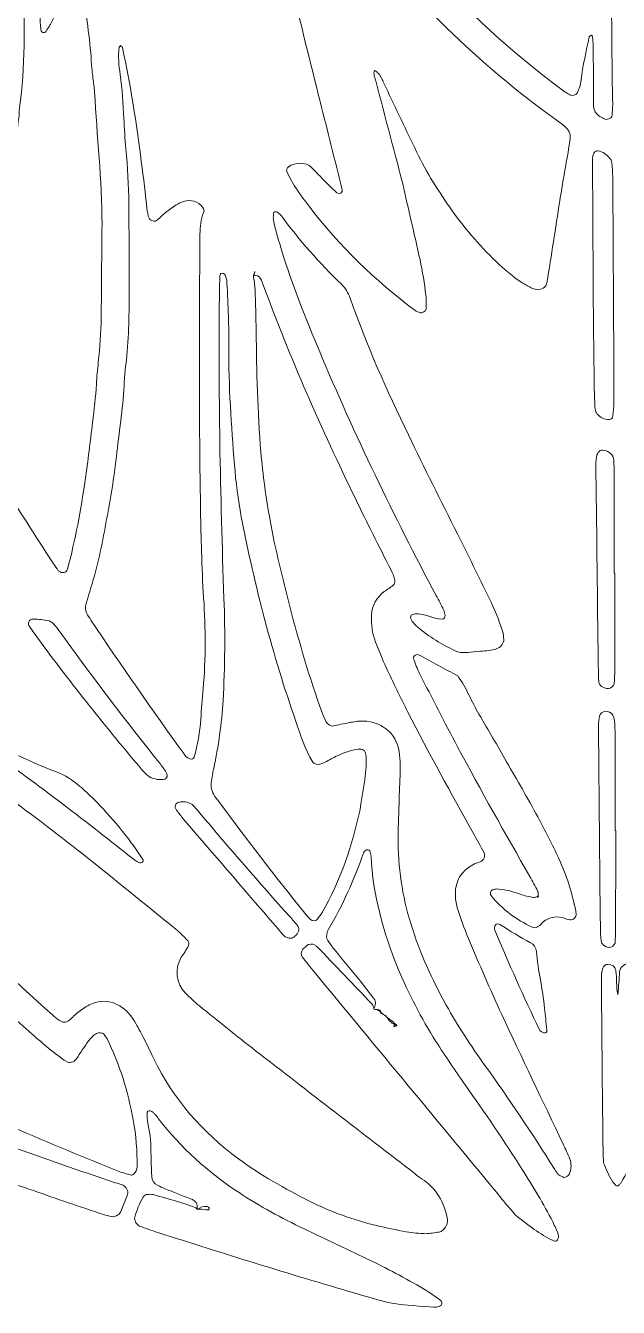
# Model space of a CAD drawing. Extents: x 499 to 1487, y -1402 to -487.
# Drawn here: x 897.8 to 994.4, y -1011 to -802.2 of the extents above; entities that cross this region are included whole.
import ezdxf

# ---------------------------------------------------------------- set-up
doc = ezdxf.new("R2010")
doc.units = 0
doc.header["$MEASUREMENT"] = 0
doc.layers.add('katman 1', color=7, linetype='Continuous')

msp = doc.modelspace()

# ---------------------------------------------------------------- linework, layer by layer
at = {"layer": 'katman 1', "lineweight": 0}
msp.add_lwpolyline([(981.29, -944.04), (981.24, -944.23), (981.4, -944), (981.29, -944.04)], dxfattribs=at)
for points, knots in [([(993.26, -795.27), (993.24, -790.98), (993.21, -785), (993.17, -779), (993.14, -775.84), (993.26, -776.12), (990.78, -774.11), (982.74, -767.57), (975.45, -760.26), (968.73, -752.36), (963.88, -746.67), (959.35, -740.69), (955.14, -734.5), (950.07, -727.08), (945.46, -719.37), (941.29, -711.4), (940.79, -710.49), (940.44, -709.48), (939.69, -708.73), (939.6, -708.63), (939.29, -708.63), (939.27, -708.68), (939.13, -708.92), (938.97, -709.2), (938.99, -709.43), (939.13, -712.43), (939.76, -715.36), (940.18, -718.34), (940.84, -723.07), (941.68, -727.8), (942.46, -732.51), (943, -735.77), (943.54, -739), (944.05, -742.26), (944.33, -744.02), (944.71, -745.78), (944.68, -747.58), (944.68, -747.7), (944.54, -747.81), (944.43, -747.88), (944.31, -747.96), (944.1, -748.03), (944, -747.98), (943.04, -747.51), (942.34, -746.74), (941.54, -746.06), (940.63, -745.28), (939.62, -744.65), (938.47, -744.25), (937.77, -744.02), (937.07, -743.71), (936.37, -743.5), (936.08, -743.41), (935.76, -743.39), (935.5, -743.48), (935.26, -743.55), (935.08, -743.83), (934.89, -744.02), (935.22, -745.17), (935.5, -746.34), (935.9, -747.46), (938.17, -753.98), (941.05, -760.23), (944.4, -766.26), (954.76, -784.86), (968.63, -800.35), (985.74, -813.01), (985.97, -813.19), (986.25, -813.31), (986.51, -813.47), (986.84, -813.69), (987.52, -813.47), (987.68, -813.17), (988.04, -812.49), (988.25, -811.79), (988.32, -811.04), (988.57, -808.65), (989.21, -806.33), (989.63, -803.98), (989.96, -803.61), (990.12, -803.66), (990.19, -804.12), (990.21, -804.27), (990.24, -804.43), (990.26, -804.57), (990.29, -806.07), (990.31, -807.57), (990.33, -809.07), (990.36, -811.15), (990.36, -813.26), (990.36, -815.35), (990.36, -816.01), (990.78, -816.45), (991.22, -816.85), (991.43, -817.04), (991.74, -817.15), (991.97, -817.32), (992.46, -817.65), (993.35, -817.29), (993.38, -816.78), (993.4, -816.19), (993.47, -815.58), (993.47, -815), (993.35, -808.98), (993.31, -802.98), (993.26, -795.27)], [0, 0, 0, 0, 1, 1, 1, 2, 2, 2, 3, 3, 3, 4, 4, 4, 5, 5, 5, 6, 6, 6, 7, 7, 7, 8, 8, 8, 9, 9, 9, 10, 10, 10, 11, 11, 11, 12, 12, 12, 13, 13, 13, 14, 14, 14, 15, 15, 15, 16, 16, 16, 17, 17, 17, 18, 18, 18, 19, 19, 19, 20, 20, 20, 21, 21, 21, 22, 22, 22, 23, 23, 23, 24, 24, 24, 25, 25, 25, 26, 26, 26, 27, 27, 27, 28, 28, 28, 29, 29, 29, 30, 30, 30, 31, 31, 31, 32, 32, 32, 33, 33, 33, 34, 34, 34, 35, 35, 35, 35]), ([(959.26, -827.96), (957.67, -821.89), (956.14, -816.1), (954.62, -810.31), (954.53, -809.98), (954.53, -809.73), (954.71, -809.47), (954.9, -809.63), (955.11, -809.8), (955.3, -809.98), (955.7, -810.43), (955.91, -810.99), (956.17, -811.55), (957.83, -815.07), (959.52, -818.58), (961.2, -822.1), (962.82, -825.5), (964.74, -828.71), (966.9, -831.75), (969.15, -834.94), (971.63, -837.94), (974.47, -840.61), (975.78, -841.85), (977.14, -843.02), (978.64, -844.01), (979.13, -844.34), (979.67, -844.62), (980.21, -844.9), (980.47, -845.04), (980.77, -845.09), (981.08, -845.16), (981.76, -845.34), (982.65, -844.76), (982.76, -844.06), (983.47, -839.63), (984.15, -835.17), (984.85, -830.74), (985.29, -827.93), (985.79, -825.14), (986.28, -822.33), (986.84, -819.26), (986.7, -819.31), (984.24, -817.53), (977.91, -812.96), (971.94, -807.97), (966.38, -802.51), (952.89, -789.24), (942.2, -773.99), (934.56, -756.65), (934.26, -755.97), (934, -755.27), (933.53, -754.66), (933.46, -754.56), (933.3, -754.49), (933.18, -754.45), (932.9, -754.38), (932.69, -754.56), (932.71, -754.94), (932.73, -755.69), (932.73, -756.44), (932.85, -757.19), (933.15, -759.11), (933.44, -761.03), (933.83, -762.95), (934.68, -767.22), (935.52, -771.46), (936.48, -775.7), (939.41, -788.68), (942.53, -801.64), (945.79, -814.55), (947, -819.33), (948.2, -824.14), (949.37, -828.92), (949.44, -829.25), (949.23, -829.48), (948.93, -829.5), (948.78, -829.5), (948.6, -829.48), (948.5, -829.39), (948.06, -828.99), (947.61, -828.59), (947.19, -828.17), (946.23, -827.21), (945.32, -826.22), (944.36, -825.28), (943.42, -824.37), (941.75, -824.35), (940.63, -825.19), (940.37, -825.4), (940.26, -825.71), (940.37, -825.96), (941.29, -828.05), (942.65, -829.83), (944, -831.61), (948.9, -838.13), (954.76, -843.66), (961.25, -848.58), (961.49, -848.74), (961.79, -848.84), (962.07, -848.95), (962.4, -849.09), (963.06, -848.69), (963.06, -848.32), (963.06, -847.57), (963.15, -846.82), (963.03, -846.09), (962.77, -844.17), (962.49, -842.23), (962.07, -840.33), (961.13, -836.13), (960.15, -831.92), (959.26, -827.96)], [0, 0, 0, 0, 1, 1, 1, 2, 2, 2, 3, 3, 3, 4, 4, 4, 5, 5, 5, 6, 6, 6, 7, 7, 7, 8, 8, 8, 9, 9, 9, 10, 10, 10, 11, 11, 11, 12, 12, 12, 13, 13, 13, 14, 14, 14, 15, 15, 15, 16, 16, 16, 17, 17, 17, 18, 18, 18, 19, 19, 19, 20, 20, 20, 21, 21, 21, 22, 22, 22, 23, 23, 23, 24, 24, 24, 25, 25, 25, 26, 26, 26, 27, 27, 27, 28, 28, 28, 29, 29, 29, 30, 30, 30, 31, 31, 31, 32, 32, 32, 33, 33, 33, 34, 34, 34, 35, 35, 35, 36, 36, 36, 37, 37, 37, 37]), ([(910.24, -834.52), (910.21, -827.32), (909.39, -820.15), (909.02, -812.96), (908.97, -812.21), (908.83, -811.48), (908.76, -810.73), (908.67, -809.84), (908.53, -808.95), (908.48, -808.04), (908.29, -804.15), (907.54, -800.31), (907.21, -796.42), (907.17, -795.83), (906.93, -795.27), (906.75, -794.7), (906.63, -794.35), (906.37, -794.24), (906.07, -794.35), (905.93, -794.4), (905.76, -794.45), (905.67, -794.54), (905.39, -794.89), (905.11, -795.24), (904.89, -795.64), (903.89, -797.66), (902.95, -799.7), (901.94, -801.71), (901.68, -802.25), (901.33, -802.74), (901, -803.23), (900.96, -803.3), (900.72, -803.3), (900.61, -803.28), (900.49, -803.26), (900.32, -803.14), (900.32, -803.05), (900, -800.96), (900.25, -798.85), (900.37, -796.77), (900.72, -789.67), (899.93, -782.71), (898.29, -775.82), (897.58, -772.91), (896.72, -770.03), (895.64, -767.24), (895.43, -766.7), (895.05, -766.21), (894.72, -765.72), (894.65, -765.62), (894.51, -765.55), (894.4, -765.48), (894.35, -765.62), (894.23, -765.76), (894.26, -765.91), (894.4, -766.94), (894.63, -767.97), (894.75, -769), (895.1, -772.28), (895.73, -775.51), (896.08, -778.79), (896.32, -781.02), (896.62, -783.25), (896.76, -785.5), (896.83, -786.69), (896.97, -787.89), (897.07, -789.08), (897.21, -791.17), (897.42, -793.28), (897.47, -795.36), (897.63, -802.11), (897.72, -808.86), (896.79, -815.56), (896.62, -818.56), (896.01, -821.51), (895.4, -824.44), (894.44, -829.13), (893.34, -833.81), (892.1, -838.43), (890.18, -845.53), (888, -852.51), (884.93, -859.22), (884.81, -859.5), (884.69, -859.78), (884.6, -860.06), (884.44, -860.48), (884.39, -860.93), (884.6, -861.35), (884.95, -862), (885.3, -862.68), (885.68, -863.32), (891, -872.17), (896.53, -880.92), (902.15, -889.59), (902.39, -889.96), (902.67, -890.31), (902.93, -890.69), (903.02, -890.8), (903.09, -890.94), (903.21, -891.04), (903.44, -891.27), (903.72, -891.32), (904.03, -891.27), (904.33, -891.23), (904.52, -891.06), (904.61, -890.71), (905.9, -885.93), (906.77, -881.06), (907.5, -876.18), (907.96, -873.07), (908.32, -869.95), (908.69, -866.83), (908.95, -864.75), (909.18, -862.66), (909.32, -860.58), (909.39, -859.38), (909.49, -858.19), (909.63, -856.99), (909.91, -854.6), (910.05, -852.21), (910.1, -849.82), (910.14, -844.71), (910.19, -839.63), (910.24, -834.52)], [0, 0, 0, 0, 1, 1, 1, 2, 2, 2, 3, 3, 3, 4, 4, 4, 5, 5, 5, 6, 6, 6, 7, 7, 7, 8, 8, 8, 9, 9, 9, 10, 10, 10, 11, 11, 11, 12, 12, 12, 13, 13, 13, 14, 14, 14, 15, 15, 15, 16, 16, 16, 17, 17, 17, 18, 18, 18, 19, 19, 19, 20, 20, 20, 21, 21, 21, 22, 22, 22, 23, 23, 23, 24, 24, 24, 25, 25, 25, 26, 26, 26, 27, 27, 27, 28, 28, 28, 29, 29, 29, 30, 30, 30, 31, 31, 31, 32, 32, 32, 33, 33, 33, 34, 34, 34, 35, 35, 35, 36, 36, 36, 37, 37, 37, 38, 38, 38, 39, 39, 39, 40, 40, 40, 41, 41, 41, 41]), ([(963.03, -999.04), (963.74, -998.95), (964.49, -998.88), (965.21, -998.74), (965.98, -998.6), (966.69, -997.43), (966.55, -996.68), (965.98, -993.93), (964.79, -991.59), (962.33, -990.07), (961.95, -989.83), (961.6, -989.53), (961.25, -989.25), (952.58, -982.57), (943.91, -975.89), (935.26, -969.19), (932.19, -966.8), (929.15, -964.34), (926.12, -961.9), (925.3, -961.24), (924.53, -960.52), (923.8, -959.79), (922.28, -958.27), (922.02, -955.83), (923.15, -953.98), (923.55, -953.35), (923.99, -952.74), (924.34, -952.08), (924.44, -951.87), (924.37, -951.45), (924.2, -951.26), (923.59, -950.61), (922.94, -949.97), (922.26, -949.41), (917.24, -945.33), (912.28, -941.26), (907.21, -937.25), (898.26, -930.2), (889.1, -923.42), (879.47, -917.31), (878.58, -916.74), (877.71, -916.16), (876.84, -915.55), (874.74, -914.12), (872.7, -912.57), (870.75, -910.93), (869.28, -909.67), (867.87, -908.31), (866.65, -906.79), (865.9, -905.85), (865.27, -904.84), (864.8, -903.72), (864.19, -902.26), (864.12, -900.81), (864.89, -899.38), (865.1, -898.98), (865.32, -898.58), (865.55, -898.21), (865.74, -897.86), (865.57, -897.34), (865.17, -897.06), (864.45, -896.55), (863.72, -896.01), (862.97, -895.51), (858.5, -892.51), (854.04, -889.42), (849.71, -886.21), (846.57, -883.89), (843.5, -881.5), (840.55, -878.92), (838.98, -877.54), (837.45, -876.09), (835.95, -874.64), (834.88, -873.6), (833.94, -872.43), (833.07, -871.19), (832.39, -870.21), (831.9, -869.13), (831.52, -867.96), (831.15, -866.74), (831.22, -865.57), (831.81, -864.47), (832.23, -863.69), (832.79, -862.99), (833.31, -862.24), (833.52, -861.93), (833.47, -861.7), (833.26, -861.42), (832.63, -860.55), (831.78, -859.92), (831.03, -859.22), (824.85, -853.52), (818.87, -847.64), (813.18, -841.45), (812.05, -840.24), (810.97, -839.02), (809.9, -837.75), (808.72, -836.37), (807.69, -834.92), (806.78, -833.35), (806.17, -832.29), (805.75, -831.19), (805.4, -830.04), (805, -828.68), (805.05, -827.39), (805.65, -826.11), (805.8, -825.85), (805.89, -825.54), (806.01, -825.28), (806.29, -824.65), (806.01, -824.11), (805.61, -823.67), (805.33, -823.34), (804.97, -823.04), (804.65, -822.73), (799.23, -817.69), (794.66, -811.95), (790.68, -805.74), (790.12, -804.85), (789.58, -803.96), (789.02, -803.07), (788.85, -802.84), (788.62, -802.62), (788.41, -802.44), (788.15, -802.2), (787.92, -802.27), (787.68, -802.6), (787.26, -803.23), (787.14, -803.98), (786.98, -804.71), (785.69, -810.57), (782.92, -815.63), (778.61, -819.82), (778.07, -820.34), (777.44, -820.79), (777.07, -821.44), (776.93, -821.7), (776.83, -822), (776.81, -822.29), (776.78, -822.57), (776.86, -822.89), (776.97, -823.15), (778.31, -826.53), (778.89, -830.07), (779.15, -833.67), (779.41, -837.31), (779.06, -840.87), (778.45, -844.43), (777.98, -847.08), (777.32, -849.7), (776.46, -852.26), (775.78, -854.25), (775.07, -856.22), (774.42, -858.21), (774.18, -858.91), (773.97, -859.64), (773.83, -860.36), (773.79, -860.6), (773.95, -860.95), (774.14, -861.16), (774.44, -861.49), (774.82, -861.75), (775.19, -861.98), (778.61, -864.16), (782.03, -866.32), (785.46, -868.47), (785.83, -868.71), (786.23, -868.92), (786.65, -869.08), (786.95, -869.2), (787.28, -869.1), (787.42, -868.87), (787.73, -868.36), (787.94, -867.79), (788.29, -867.3), (789.04, -866.25), (790.12, -865.78), (791.41, -865.89), (791.85, -865.94), (792.3, -866.01), (792.72, -866.13), (794.01, -866.53), (795.27, -867.04), (796.42, -867.72), (798.09, -868.73), (799.77, -869.71), (801.39, -870.82), (806.62, -874.4), (811.18, -878.71), (815.22, -883.61), (816.15, -884.76), (817.09, -885.95), (818.03, -887.13), (818.33, -887.5), (818.89, -887.64), (819.2, -887.41), (819.81, -886.96), (820.39, -886.49), (821, -886.07), (821.24, -885.91), (821.52, -885.77), (821.82, -885.7), (823.16, -885.37), (824.49, -885.41), (825.78, -886), (826.6, -886.38), (827.35, -886.84), (828.08, -887.41), (829.51, -888.53), (830.78, -889.77), (832.04, -891.09), (834.34, -893.48), (836.49, -895.94), (838.58, -898.51), (840.95, -901.42), (843.24, -904.37), (845.58, -907.3), (845.96, -907.77), (846.38, -908.19), (846.78, -908.64), (847.01, -908.92), (847.67, -908.99), (848.02, -908.8), (848.68, -908.45), (849.33, -908.07), (850.01, -907.77), (851.44, -907.11), (852.92, -907.09), (854.4, -907.56), (855.85, -908), (857.16, -908.71), (858.36, -909.62), (859.79, -910.72), (861.07, -911.99), (862.22, -913.37), (863.77, -915.22), (865.15, -917.17), (866.42, -919.23), (868.08, -921.9), (869.67, -924.62), (871.34, -927.29), (873.17, -930.22), (874.99, -933.15), (876.87, -936.03), (878.86, -939.03), (881.02, -941.91), (883.41, -944.61), (889.26, -951.26), (895.47, -957.54), (902.15, -963.35), (902.48, -963.66), (902.86, -963.92), (903.21, -964.2), (903.75, -964.64), (904.38, -964.67), (904.82, -964.27), (905.39, -963.78), (905.93, -963.24), (906.51, -962.79), (907.1, -962.35), (907.73, -961.92), (908.41, -961.62), (910, -960.92), (911.6, -960.96), (913.14, -961.9), (913.92, -962.37), (914.57, -963), (915.09, -963.75), (915.67, -964.62), (916.19, -965.53), (916.68, -966.47), (917.38, -967.81), (918.02, -969.14), (918.67, -970.5), (921.91, -977.11), (926.57, -982.48), (932.48, -986.81), (936.11, -989.48), (940.02, -991.66), (944.05, -993.7), (947.57, -995.46), (951.2, -996.79), (954.99, -997.68), (956.61, -998.06), (958.21, -998.41), (959.82, -998.71), (960.88, -998.9), (961.93, -998.95), (963.03, -999.04)], [0, 0, 0, 0, 1, 1, 1, 2, 2, 2, 3, 3, 3, 4, 4, 4, 5, 5, 5, 6, 6, 6, 7, 7, 7, 8, 8, 8, 9, 9, 9, 10, 10, 10, 11, 11, 11, 12, 12, 12, 13, 13, 13, 14, 14, 14, 15, 15, 15, 16, 16, 16, 17, 17, 17, 18, 18, 18, 19, 19, 19, 20, 20, 20, 21, 21, 21, 22, 22, 22, 23, 23, 23, 24, 24, 24, 25, 25, 25, 26, 26, 26, 27, 27, 27, 28, 28, 28, 29, 29, 29, 30, 30, 30, 31, 31, 31, 32, 32, 32, 33, 33, 33, 34, 34, 34, 35, 35, 35, 36, 36, 36, 37, 37, 37, 38, 38, 38, 39, 39, 39, 40, 40, 40, 41, 41, 41, 42, 42, 42, 43, 43, 43, 44, 44, 44, 45, 45, 45, 46, 46, 46, 47, 47, 47, 48, 48, 48, 49, 49, 49, 50, 50, 50, 51, 51, 51, 52, 52, 52, 53, 53, 53, 54, 54, 54, 55, 55, 55, 56, 56, 56, 57, 57, 57, 58, 58, 58, 59, 59, 59, 60, 60, 60, 61, 61, 61, 62, 62, 62, 63, 63, 63, 64, 64, 64, 65, 65, 65, 66, 66, 66, 67, 67, 67, 68, 68, 68, 69, 69, 69, 70, 70, 70, 71, 71, 71, 72, 72, 72, 73, 73, 73, 74, 74, 74, 75, 75, 75, 76, 76, 76, 77, 77, 77, 78, 78, 78, 79, 79, 79, 80, 80, 80, 81, 81, 81, 82, 82, 82, 83, 83, 83, 84, 84, 84, 85, 85, 85, 86, 86, 86, 87, 87, 87, 88, 88, 88, 89, 89, 89, 90, 90, 90, 91, 91, 91, 92, 92, 92, 93, 93, 93, 94, 94, 94, 95, 95, 95, 96, 96, 96, 96]), ([(926.2, -874.78), (926.05, -861.89), (926.08, -849.02), (926.2, -836.13), (926.2, -834.94), (926.31, -833.77), (926.8, -832.64), (926.99, -832.22), (926.73, -831.8), (926.41, -831.47), (925.4, -830.53), (924.25, -830.51), (923.08, -831), (922.4, -831.28), (921.77, -831.73), (921.18, -832.17), (920.45, -832.71), (919.82, -833.32), (919.12, -833.91), (918.72, -834.26), (917.9, -833.81), (917.78, -833.21), (917.74, -832.9), (917.62, -832.62), (917.6, -832.34), (917.36, -829.64), (916.99, -827), (916.63, -824.32), (915.84, -818.09), (914.9, -811.88), (913.56, -805.74), (913.54, -805.62), (913.38, -805.53), (913.26, -805.41), (913.19, -805.51), (913.07, -805.58), (913.05, -805.67), (912.81, -807.17), (912.98, -808.67), (913.19, -810.15), (913.54, -812.51), (913.66, -814.9), (913.8, -817.29), (913.89, -818.93), (913.96, -820.58), (914.13, -822.22), (914.41, -825.19), (914.57, -828.19), (914.6, -831.19), (914.64, -836.28), (914.69, -841.36), (914.67, -846.47), (914.64, -850.36), (914.53, -854.25), (914.03, -858.12), (913.92, -859.01), (913.87, -859.9), (913.82, -860.81), (913.63, -864.7), (913, -868.54), (912.58, -872.41), (912.21, -875.83), (911.6, -879.23), (910.99, -882.6), (910.35, -886.14), (909.67, -889.66), (908.62, -893.1), (908.27, -894.25), (907.92, -895.4), (907.61, -896.55), (907.5, -896.97), (907.52, -897.44), (907.73, -897.86), (907.94, -898.26), (908.15, -898.65), (908.41, -899.03), (913.33, -906.36), (918.37, -913.63), (923.55, -920.78), (923.8, -921.15), (924.09, -921.5), (924.53, -921.64), (924.86, -921.74), (925.19, -921.62), (925.26, -921.36), (925.8, -919.35), (926.2, -917.28), (926.34, -915.18), (926.45, -913.53), (926.55, -911.89), (926.71, -910.25), (927.16, -905.31), (927.13, -900.39), (926.8, -895.44), (926.64, -892.91), (926.52, -890.36), (926.45, -887.83), (926.31, -883.47), (926.27, -879.13), (926.2, -874.78)], [0, 0, 0, 0, 1, 1, 1, 2, 2, 2, 3, 3, 3, 4, 4, 4, 5, 5, 5, 6, 6, 6, 7, 7, 7, 8, 8, 8, 9, 9, 9, 10, 10, 10, 11, 11, 11, 12, 12, 12, 13, 13, 13, 14, 14, 14, 15, 15, 15, 16, 16, 16, 17, 17, 17, 18, 18, 18, 19, 19, 19, 20, 20, 20, 21, 21, 21, 22, 22, 22, 23, 23, 23, 24, 24, 24, 25, 25, 25, 26, 26, 26, 27, 27, 27, 28, 28, 28, 29, 29, 29, 30, 30, 30, 31, 31, 31, 32, 32, 32, 33, 33, 33, 33]), ([(990.29, -844.66), (990.33, -849.84), (990.4, -855.68), (990.47, -861.51), (990.5, -862.57), (990.54, -863.6), (990.61, -864.65), (990.64, -864.93), (990.78, -865.24), (990.96, -865.45), (991.48, -866.04), (992.09, -866.39), (992.91, -866.32), (993.28, -866.29), (993.47, -866.13), (993.5, -865.78), (993.54, -865.03), (993.66, -864.3), (993.66, -863.55), (993.66, -858.61), (993.64, -853.69), (993.61, -848.74), (993.57, -841.41), (993.54, -834.1), (993.47, -826.76), (993.47, -826.01), (993.43, -825.26), (993.33, -824.54), (993.31, -824.25), (993.14, -823.95), (992.96, -823.74), (992.49, -823.15), (991.9, -822.68), (991.11, -822.59), (990.75, -822.54), (990.52, -822.71), (990.4, -822.97), (990.12, -823.53), (990.19, -824.14), (990.19, -824.72), (990.21, -831.14), (990.26, -837.56), (990.29, -844.66)], [0, 0, 0, 0, 1, 1, 1, 2, 2, 2, 3, 3, 3, 4, 4, 4, 5, 5, 5, 6, 6, 6, 7, 7, 7, 8, 8, 8, 9, 9, 9, 10, 10, 10, 11, 11, 11, 12, 12, 12, 13, 13, 13, 14, 14, 14, 14]), ([(971.26, -904.14), (971.26, -904.16), (971.26, -904.16), (971.26, -904.18), (972.15, -904.09), (973.04, -904.02), (973.93, -903.88), (974.21, -903.83), (974.49, -903.69), (974.77, -903.6), (975.26, -903.41), (975.78, -902.69), (975.73, -902.19), (975.69, -901.75), (975.66, -901.28), (975.52, -900.86), (974.91, -899.01), (974.19, -897.2), (973.34, -895.44), (971.61, -891.95), (969.9, -888.46), (968.16, -884.97), (965.49, -879.6), (962.77, -874.26), (960.17, -868.87), (956.66, -861.58), (953.33, -854.2), (950.68, -846.56), (950.38, -845.67), (949.89, -844.95), (949.25, -844.31), (945.69, -840.87), (942.43, -837.17), (939.48, -833.18), (939.32, -832.95), (939.06, -832.76), (938.83, -832.57), (938.71, -832.5), (938.52, -832.46), (938.4, -832.5), (938.31, -832.53), (938.19, -832.71), (938.19, -832.83), (938.17, -833.28), (938.1, -833.74), (938.22, -834.14), (938.61, -835.74), (939.06, -837.33), (939.55, -838.9), (941.26, -844.5), (943.44, -849.91), (945.71, -855.3), (951.41, -868.85), (957.78, -882.06), (964.7, -895.02), (965.12, -895.82), (965.54, -896.59), (965.94, -897.41), (966.06, -897.67), (966.13, -897.97), (966.15, -898.28), (966.17, -898.56), (965.98, -898.87), (965.66, -898.87), (964.16, -898.84), (962.8, -897.95), (961.27, -898.02), (960.97, -898.05), (960.62, -898.14), (960.55, -898.42), (960.48, -898.65), (960.62, -899.01), (960.78, -899.24), (961.04, -899.59), (961.37, -899.92), (961.72, -900.2), (963.55, -901.77), (965.61, -903.01), (967.79, -904.02), (968.35, -904.28), (968.94, -904.37), (969.52, -904.33), (970.06, -904.3), (970.65, -904.21), (971.26, -904.14)], [0, 0, 0, 0, 1, 1, 1, 2, 2, 2, 3, 3, 3, 4, 4, 4, 5, 5, 5, 6, 6, 6, 7, 7, 7, 8, 8, 8, 9, 9, 9, 10, 10, 10, 11, 11, 11, 12, 12, 12, 13, 13, 13, 14, 14, 14, 15, 15, 15, 16, 16, 16, 17, 17, 17, 18, 18, 18, 19, 19, 19, 20, 20, 20, 21, 21, 21, 22, 22, 22, 23, 23, 23, 24, 24, 24, 25, 25, 25, 26, 26, 26, 27, 27, 27, 28, 28, 28, 28]), ([(953.31, -921.74), (953.31, -921.88), (953.33, -921.43), (953.24, -920.99), (953.19, -920.71), (953.07, -920.35), (952.86, -920.21), (952.65, -920.05), (952.28, -920.03), (952, -920.07), (950.8, -920.21), (949.68, -920.66), (948.57, -921.15), (947.89, -921.46), (947.26, -921.85), (946.58, -922.18), (946.32, -922.32), (946.04, -922.42), (945.76, -922.53), (945.48, -922.65), (944.71, -922.42), (944.57, -922.16), (943.28, -920.1), (942.6, -917.8), (941.83, -915.55), (938.03, -904.65), (935.12, -893.52), (932.94, -882.18), (932.4, -879.39), (932.05, -876.56), (931.82, -873.72), (931.3, -867.3), (930.86, -860.88), (930.91, -854.44), (930.91, -852.8), (930.88, -851.13), (930.83, -849.49), (930.79, -847.69), (930.69, -845.91), (930.6, -844.1), (930.58, -843.66), (930.44, -843.23), (930.32, -842.81), (930.3, -842.7), (930.13, -842.58), (930.01, -842.53), (929.69, -842.39), (929.48, -842.56), (929.45, -842.95), (929.43, -843.56), (929.41, -844.15), (929.38, -844.76), (929.17, -861.68), (929.5, -878.6), (930.11, -895.51), (930.32, -901.07), (930.27, -906.6), (929.97, -912.13), (929.76, -915.88), (929.19, -919.56), (928.44, -923.24), (928.26, -924.1), (928.09, -924.99), (928.02, -925.88), (928, -926.31), (928.12, -926.77), (928.3, -927.17), (928.47, -927.57), (928.77, -927.95), (929.03, -928.3), (933.67, -934.55), (938.4, -940.72), (943.28, -946.81), (943.56, -947.16), (943.89, -947.47), (944.19, -947.79), (944.5, -948.12), (945.08, -948.12), (945.34, -947.77), (945.6, -947.4), (945.9, -947.07), (946.11, -946.67), (949.14, -941.42), (951.01, -935.77), (952.3, -929.89), (952.6, -927.36), (953.31, -924.9), (953.31, -921.74)], [0, 0, 0, 0, 1, 1, 1, 2, 2, 2, 3, 3, 3, 4, 4, 4, 5, 5, 5, 6, 6, 6, 7, 7, 7, 8, 8, 8, 9, 9, 9, 10, 10, 10, 11, 11, 11, 12, 12, 12, 13, 13, 13, 14, 14, 14, 15, 15, 15, 16, 16, 16, 17, 17, 17, 18, 18, 18, 19, 19, 19, 20, 20, 20, 21, 21, 21, 22, 22, 22, 23, 23, 23, 24, 24, 24, 25, 25, 25, 26, 26, 26, 27, 27, 27, 28, 28, 28, 29, 29, 29, 29]), ([(934.91, -842.95), (934.98, -842.81), (935.08, -842.7), (935.1, -842.56), (935.15, -842.11), (935.15, -842.09), (935.08, -842.53), (935.05, -842.67), (934.96, -842.79), (934.91, -842.95), (935.01, -843.68), (935.15, -844.41), (935.17, -845.16), (935.26, -847.41), (935.33, -849.66), (935.36, -851.91), (935.43, -858.49), (935.59, -865.1), (936.13, -871.66), (936.44, -875.41), (936.97, -879.11), (937.63, -882.79), (938.47, -887.5), (939.65, -892.16), (940.84, -896.8), (942.34, -902.59), (944.03, -908.36), (946.07, -914), (946.28, -914.57), (946.54, -915.1), (946.79, -915.64), (946.93, -915.95), (947.59, -916.37), (947.87, -916.3), (948.74, -916.11), (949.63, -915.9), (950.5, -915.74), (951.22, -915.6), (951.97, -915.46), (952.72, -915.48), (956.33, -915.53), (958.46, -918.03), (958.74, -920.96), (958.81, -921.71), (958.86, -922.46), (958.84, -923.21), (958.81, -924.85), (958.72, -926.52), (958.67, -928.16), (958.6, -930.24), (958.51, -932.35), (958.49, -934.44), (958.44, -939.26), (959.17, -944), (960.6, -948.61), (962.02, -953.21), (963.99, -957.57), (966.34, -961.76), (968.23, -965.16), (970.39, -968.42), (972.64, -971.58), (976.55, -977.06), (980.37, -982.62), (983.91, -988.38), (984.08, -988.64), (984.24, -988.87), (984.43, -989.13), (984.52, -989.25), (984.61, -989.39), (984.73, -989.46), (984.99, -989.6), (985.25, -989.74), (985.53, -989.83), (985.83, -989.93), (986.4, -989.43), (986.51, -989.06), (986.72, -988.31), (986.77, -987.56), (986.49, -986.86), (986.16, -986.01), (985.76, -985.22), (985.39, -984.4), (982.04, -977.37), (978.66, -970.34), (975.38, -963.28), (973.48, -959.21), (971.73, -955.08), (969.97, -950.93), (969.27, -949.29), (968.68, -947.58), (968.14, -945.87), (967.91, -945.17), (967.84, -944.4), (967.84, -943.67), (967.81, -941.54), (968.75, -939.92), (970.65, -938.91), (971.05, -938.7), (971.49, -938.61), (971.89, -938.42), (972.48, -938.16), (972.76, -937.46), (972.5, -936.97), (971.94, -935.91), (971.37, -934.86), (970.79, -933.8), (967.13, -927.27), (963.5, -920.71), (960.1, -914.03), (958.88, -911.64), (957.69, -909.2), (956.54, -906.76), (955.91, -905.4), (955.39, -904), (954.83, -902.61), (954.24, -901.21), (954.1, -899.71), (954.17, -898.21), (954.24, -896.62), (954.95, -895.35), (956.24, -894.39), (956.71, -894.04), (957.22, -893.71), (957.69, -893.36), (957.92, -893.17), (957.99, -892.89), (957.95, -892.56), (957.88, -891.95), (957.62, -891.44), (957.34, -890.9), (955.39, -887.01), (953.42, -883.14), (951.53, -879.23), (946.04, -867.91), (940.91, -856.4), (936.58, -844.59), (936.41, -844.17), (936.29, -843.73), (936.06, -843.35), (935.83, -842.91), (935.38, -842.81), (934.91, -842.95)], [0, 0, 0, 0, 1, 1, 1, 2, 2, 2, 3, 3, 3, 4, 4, 4, 5, 5, 5, 6, 6, 6, 7, 7, 7, 8, 8, 8, 9, 9, 9, 10, 10, 10, 11, 11, 11, 12, 12, 12, 13, 13, 13, 14, 14, 14, 15, 15, 15, 16, 16, 16, 17, 17, 17, 18, 18, 18, 19, 19, 19, 20, 20, 20, 21, 21, 21, 22, 22, 22, 23, 23, 23, 24, 24, 24, 25, 25, 25, 26, 26, 26, 27, 27, 27, 28, 28, 28, 29, 29, 29, 30, 30, 30, 31, 31, 31, 32, 32, 32, 33, 33, 33, 34, 34, 34, 35, 35, 35, 36, 36, 36, 37, 37, 37, 38, 38, 38, 39, 39, 39, 40, 40, 40, 41, 41, 41, 42, 42, 42, 43, 43, 43, 44, 44, 44, 45, 45, 45, 46, 46, 46, 47, 47, 47, 47]), ([(993.82, -891.41), (993.8, -891.41), (993.75, -891.41), (993.73, -891.41), (993.73, -886.16), (993.73, -880.92), (993.73, -875.67), (993.73, -874.78), (993.68, -873.86), (993.66, -872.97), (993.61, -872.1), (992.84, -871.43), (991.86, -871.35), (991.71, -871.35), (991.5, -871.33), (991.41, -871.4), (991.2, -871.61), (990.96, -871.85), (990.89, -872.1), (990.64, -873.14), (990.75, -874.19), (990.75, -875.24), (990.87, -885.44), (990.99, -895.63), (991.11, -905.83), (991.13, -906.88), (991.15, -907.91), (991.2, -908.97), (991.22, -909.69), (991.88, -910.18), (992.77, -910.18), (993.12, -910.18), (993.71, -909.71), (993.71, -909.39), (993.75, -908.64), (993.8, -907.89), (993.82, -907.14), (993.82, -901.91), (993.82, -896.66), (993.82, -891.41)], [0, 0, 0, 0, 1, 1, 1, 2, 2, 2, 3, 3, 3, 4, 4, 4, 5, 5, 5, 6, 6, 6, 7, 7, 7, 8, 8, 8, 9, 9, 9, 10, 10, 10, 11, 11, 11, 12, 12, 12, 13, 13, 13, 13]), ([(900, -898.91), (899.6, -898.89), (899.32, -898.87), (899.01, -898.87), (898.68, -898.87), (898.43, -899.01), (898.31, -899.29), (898.17, -899.59), (898.26, -899.87), (898.45, -900.13), (898.71, -900.48), (898.97, -900.86), (899.22, -901.23), (904.68, -908.75), (910.47, -915.97), (916.45, -923.07), (916.82, -923.54), (917.22, -923.99), (917.69, -924.36), (918.02, -924.64), (918.46, -924.83), (918.88, -924.92), (919.31, -925.04), (919.77, -925.04), (920.22, -924.99), (920.55, -924.97), (920.78, -924.76), (920.83, -924.5), (920.85, -924.36), (920.88, -924.17), (920.81, -924.06), (920.5, -923.54), (920.17, -923.03), (919.82, -922.58), (914.13, -915.46), (908.6, -908.19), (903.25, -900.79), (903, -900.44), (902.72, -900.08), (902.41, -899.73), (902.11, -899.38), (901.73, -899.15), (901.26, -899.08), (900.79, -899.03), (900.35, -898.98), (900, -898.91)], [0, 0, 0, 0, 1, 1, 1, 2, 2, 2, 3, 3, 3, 4, 4, 4, 5, 5, 5, 6, 6, 6, 7, 7, 7, 8, 8, 8, 9, 9, 9, 10, 10, 10, 11, 11, 11, 12, 12, 12, 13, 13, 13, 14, 14, 14, 15, 15, 15, 15]), ([(981.43, -944), (981.15, -944.07), (980.84, -944.26), (980.58, -944.21), (979.86, -944.09), (979.11, -943.95), (978.4, -943.69), (977.28, -943.27), (976.11, -943.01), (974.94, -942.85), (974.66, -942.8), (974.35, -942.87), (974.07, -942.92), (973.93, -942.94), (973.76, -943.01), (973.69, -943.13), (973.48, -943.41), (973.48, -943.69), (973.67, -943.93), (975.48, -946.2), (977.75, -947.84), (980.35, -949.06), (980.65, -949.2), (980.94, -949.18), (981.19, -949.01), (981.31, -948.94), (981.47, -948.87), (981.57, -948.78), (982.79, -947.3), (984.31, -947.11), (986.02, -947.75), (986.16, -947.79), (986.3, -947.82), (986.47, -947.86), (987.03, -948), (987.59, -947.42), (987.5, -946.83), (987.47, -946.69), (987.47, -946.53), (987.45, -946.39), (986.84, -943.46), (985.97, -940.6), (984.68, -937.88), (983.61, -935.59), (982.48, -933.31), (981.26, -931.09), (979.62, -928.06), (977.89, -925.11), (976.18, -922.13), (974.7, -919.53), (973.2, -916.96), (971.68, -914.38), (970.46, -912.34), (969.66, -910.04), (968.21, -908.12), (966.1, -907), (964.02, -905.85), (961.91, -904.72), (961.79, -904.65), (961.6, -904.65), (961.46, -904.68), (961.32, -904.7), (961.2, -904.79), (961.11, -904.91), (961.04, -905), (960.95, -905.17), (960.97, -905.26), (961.3, -906.11), (961.58, -906.95), (962, -907.75), (964.04, -911.73), (966.08, -915.74), (968.19, -919.67), (971.98, -926.8), (975.94, -933.8), (979.97, -940.81), (980.42, -941.58), (980.84, -942.38), (981.24, -943.18), (981.36, -943.44), (981.31, -943.76), (981.33, -944.04), (981.33, -944.04), (981.43, -944), (981.43, -944)], [0, 0, 0, 0, 1, 1, 1, 2, 2, 2, 3, 3, 3, 4, 4, 4, 5, 5, 5, 6, 6, 6, 7, 7, 7, 8, 8, 8, 9, 9, 9, 10, 10, 10, 11, 11, 11, 12, 12, 12, 13, 13, 13, 14, 14, 14, 15, 15, 15, 16, 16, 16, 17, 17, 17, 18, 18, 18, 19, 19, 19, 20, 20, 20, 21, 21, 21, 22, 22, 22, 23, 23, 23, 24, 24, 24, 25, 25, 25, 26, 26, 26, 27, 27, 27, 28, 28, 28, 28]), ([(993.96, -933.29), (993.92, -933.29), (993.89, -933.29), (993.85, -933.29), (993.85, -927.9), (993.85, -922.53), (993.85, -917.14), (993.85, -916.39), (993.8, -915.64), (993.68, -914.92), (993.64, -914.66), (993.43, -914.35), (993.21, -914.19), (992.86, -913.93), (992.42, -913.79), (991.95, -913.98), (991.5, -914.17), (991.29, -914.57), (991.25, -915.01), (991.18, -915.6), (991.15, -916.21), (991.15, -916.79), (991.25, -927.55), (991.34, -938.33), (991.46, -949.08), (991.46, -949.83), (991.55, -950.58), (991.6, -951.31), (991.64, -951.82), (992.21, -952.32), (992.84, -952.39), (993.21, -952.43), (993.82, -951.97), (993.85, -951.66), (993.87, -950.91), (993.94, -950.16), (993.94, -949.43), (993.96, -944.04), (993.96, -938.66), (993.96, -933.29)], [0, 0, 0, 0, 1, 1, 1, 2, 2, 2, 3, 3, 3, 4, 4, 4, 5, 5, 5, 6, 6, 6, 7, 7, 7, 8, 8, 8, 9, 9, 9, 10, 10, 10, 11, 11, 11, 12, 12, 12, 13, 13, 13, 13]), ([(889.43, -917.59), (889.57, -917.89), (889.55, -917.94), (889.31, -917.75), (889.4, -917.73), (889.5, -917.68), (889.59, -917.66), (889.66, -918.1), (889.85, -918.53), (890.18, -918.83), (890.74, -919.32), (891.3, -919.81), (891.91, -920.24), (899.95, -925.93), (907.75, -931.93), (915.46, -938.05), (915.7, -938.23), (915.95, -938.37), (916.21, -938.51), (916.33, -938.58), (916.52, -938.58), (916.63, -938.56), (917.01, -938.44), (917.03, -938.23), (916.8, -937.88), (914.48, -934.39), (911.83, -931.18), (908.88, -928.2), (908.15, -927.45), (907.35, -926.77), (906.58, -926.07), (905.46, -925.06), (904.19, -924.31), (902.79, -923.77), (898.9, -922.28), (895.12, -920.45), (891.33, -918.71), (890.67, -918.39), (889.97, -918.08), (889.43, -917.59)], [0, 0, 0, 0, 1, 1, 1, 2, 2, 2, 3, 3, 3, 4, 4, 4, 5, 5, 5, 6, 6, 6, 7, 7, 7, 8, 8, 8, 9, 9, 9, 10, 10, 10, 11, 11, 11, 12, 12, 12, 13, 13, 13, 13]), ([(867.38, -931.88), (868.03, -932.02), (868.67, -932.23), (869.32, -931.95), (868.9, -932.87), (869.02, -933.83), (869.14, -934.77), (869.35, -934.95), (869.6, -935.09), (869.79, -935.3), (870.17, -935.75), (870.47, -936.24), (870.85, -936.69), (871.03, -936.9), (871.31, -936.9), (871.62, -936.76), (871.43, -937.18), (871.34, -937.62), (871.55, -938.05), (871.95, -938.84), (872.39, -939.64), (872.84, -940.41), (875.95, -945.71), (879.14, -950.96), (882.47, -956.14), (884.41, -959.16), (886.26, -962.25), (887.95, -965.42), (890.37, -969.92), (892.45, -974.55), (893.93, -979.45), (894.02, -979.73), (894.09, -980.01), (894.21, -980.3), (894.4, -980.72), (894.72, -981.02), (895.1, -981.28), (895.33, -981.44), (895.61, -981.61), (895.87, -981.73), (901.64, -984.26), (907.45, -986.65), (913.31, -988.97), (913.85, -989.18), (914.46, -989.32), (915.02, -989.46), (915.13, -989.48), (915.32, -989.36), (915.42, -989.27), (915.77, -988.97), (915.95, -988.57), (915.95, -988.1), (915.98, -985.55), (915.77, -982.99), (915.32, -980.48), (914.48, -975.89), (913.14, -971.46), (911.06, -967.27), (910.92, -967.01), (910.73, -966.77), (910.57, -966.54), (910.35, -966.24), (909.67, -966.17), (909.35, -966.38), (908.83, -966.7), (908.39, -967.1), (908.03, -967.6), (907.33, -968.58), (906.7, -969.56), (906.02, -970.57), (905.67, -971.09), (904.92, -971.27), (904.45, -970.97), (902.43, -969.63), (900.63, -968.06), (898.83, -966.49), (893.62, -961.95), (888.75, -957.07), (884.02, -952.06), (880.1, -947.91), (876.47, -943.53), (873.24, -938.82), (872.81, -938.21), (872.35, -937.62), (871.88, -937.04), (871.78, -936.92), (871.62, -936.9), (871.48, -936.83), (871.46, -936.69), (871.43, -936.55), (871.41, -936.43), (871.31, -936.17), (871.24, -935.89), (871.1, -935.66), (870.61, -934.93), (870.05, -934.34), (869.11, -934.77), (869.42, -934.3), (869.56, -933.76), (869.46, -933.2), (869.39, -932.8), (869.32, -932.37), (869.23, -932), (868.6, -931.77), (867.94, -931.72), (867.28, -931.93), (867.14, -931.55), (867.03, -931.23), (867.33, -930.8), (867.66, -930.31), (867.47, -929.75), (867.28, -929.23), (866.77, -928.77), (866.49, -928.18), (866.37, -927.52), (866.25, -927.85), (866.18, -927.88), (866.16, -927.57), (866.25, -927.59), (866.37, -927.62), (866.46, -927.62), (866.44, -928.13), (866.44, -928.63), (867.05, -928.86), (867.17, -928.91), (867.24, -929.02), (867.31, -929.16), (867.17, -929.68), (867.19, -930.2), (867.28, -930.71), (867.33, -931.13), (867.33, -931.53), (867.38, -931.88)], [0, 0, 0, 0, 1, 1, 1, 2, 2, 2, 3, 3, 3, 4, 4, 4, 5, 5, 5, 6, 6, 6, 7, 7, 7, 8, 8, 8, 9, 9, 9, 10, 10, 10, 11, 11, 11, 12, 12, 12, 13, 13, 13, 14, 14, 14, 15, 15, 15, 16, 16, 16, 17, 17, 17, 18, 18, 18, 19, 19, 19, 20, 20, 20, 21, 21, 21, 22, 22, 22, 23, 23, 23, 24, 24, 24, 25, 25, 25, 26, 26, 26, 27, 27, 27, 28, 28, 28, 29, 29, 29, 30, 30, 30, 31, 31, 31, 32, 32, 32, 33, 33, 33, 34, 34, 34, 35, 35, 35, 36, 36, 36, 37, 37, 37, 38, 38, 38, 39, 39, 39, 40, 40, 40, 41, 41, 41, 42, 42, 42, 43, 43, 43, 44, 44, 44, 44]), ([(923.17, -928.65), (923.15, -928.65), (923.01, -928.67), (922.84, -928.7), (922.16, -928.81), (921.95, -929.45), (922.38, -930.01), (922.75, -930.48), (923.1, -930.97), (923.48, -931.41), (928.84, -937.67), (934.23, -943.9), (939.62, -950.14), (939.81, -950.37), (940.04, -950.61), (940.3, -950.72), (940.56, -950.84), (940.89, -950.89), (941.15, -950.84), (941.43, -950.77), (941.66, -950.56), (941.87, -950.35), (942.39, -949.83), (942.46, -949.22), (942.06, -948.75), (941.68, -948.29), (941.31, -947.84), (940.89, -947.4), (935.87, -941.84), (930.95, -936.17), (926.15, -930.43), (925.87, -930.08), (925.56, -929.73), (925.26, -929.42), (924.77, -928.84), (924.09, -928.56), (923.17, -928.65)], [0, 0, 0, 0, 1, 1, 1, 2, 2, 2, 3, 3, 3, 4, 4, 4, 5, 5, 5, 6, 6, 6, 7, 7, 7, 8, 8, 8, 9, 9, 9, 10, 10, 10, 11, 11, 11, 12, 12, 12, 12]), ([(954.6, -962.42), (954.48, -962.14), (954.43, -961.81), (954.24, -961.6), (951.25, -958.46), (948.25, -955.32), (945.25, -952.2), (945.15, -952.11), (944.99, -952.04), (944.87, -951.94), (944.64, -951.75), (943.93, -951.8), (943.61, -952.06), (943.37, -952.25), (943.16, -952.46), (942.97, -952.67), (942.67, -953.02), (942.62, -953.61), (942.88, -953.91), (943.54, -954.73), (944.17, -955.57), (944.82, -956.37), (955.04, -968.72), (965.26, -981.07), (975.48, -993.42), (975.94, -994), (976.41, -994.57), (976.9, -995.15), (977.19, -995.48), (977.49, -995.86), (977.84, -996.14), (979.69, -997.66), (981.61, -999.09), (983.77, -1000.14), (984.12, -1000.31), (984.38, -1000.31), (984.5, -1000), (984.59, -999.75), (984.68, -999.39), (984.61, -999.16), (984.36, -998.46), (984.05, -997.78), (983.7, -997.1), (982.2, -994.17), (980.51, -991.33), (978.73, -988.54), (975.78, -983.86), (972.62, -979.31), (969.43, -974.77), (967.79, -972.45), (966.2, -970.08), (964.67, -967.69), (962.26, -963.89), (960.2, -959.91), (958.46, -955.74), (956.05, -949.88), (954.41, -943.83), (954.08, -937.48), (954.06, -937.18), (953.99, -936.9), (953.89, -936.62), (953.87, -936.55), (953.68, -936.45), (953.59, -936.45), (953.28, -936.45), (952.98, -936.59), (952.89, -936.87), (951.34, -941.26), (949.49, -945.5), (947.1, -949.5), (947.03, -949.62), (946.96, -949.79), (946.93, -949.93), (946.82, -950.37), (946.77, -950.82), (947.03, -951.22), (947.36, -951.71), (947.68, -952.2), (948.06, -952.67), (949.49, -954.4), (950.92, -956.14), (952.35, -957.87), (953.1, -958.81), (953.85, -959.74), (954.55, -960.71), (954.97, -961.24), (954.81, -961.83), (954.53, -962.37), (954.53, -962.44), (954.6, -962.42), (954.6, -962.42)], [0, 0, 0, 0, 1, 1, 1, 2, 2, 2, 3, 3, 3, 4, 4, 4, 5, 5, 5, 6, 6, 6, 7, 7, 7, 8, 8, 8, 9, 9, 9, 10, 10, 10, 11, 11, 11, 12, 12, 12, 13, 13, 13, 14, 14, 14, 15, 15, 15, 16, 16, 16, 17, 17, 17, 18, 18, 18, 19, 19, 19, 20, 20, 20, 21, 21, 21, 22, 22, 22, 23, 23, 23, 24, 24, 24, 25, 25, 25, 26, 26, 26, 27, 27, 27, 28, 28, 28, 29, 29, 29, 30, 30, 30, 30]), ([(982.36, -962.28), (982.11, -959.16), (981.26, -956.14), (981.05, -953.02), (981.01, -952.39), (980.58, -951.89), (980.07, -951.61), (978.36, -950.7), (976.74, -949.69), (975.1, -948.64), (974.98, -948.57), (974.82, -948.52), (974.68, -948.52), (974.56, -948.52), (974.44, -948.64), (974.35, -948.73), (974.16, -948.97), (974.14, -949.25), (974.26, -949.55), (976.51, -955.03), (978.99, -960.42), (981.54, -965.79), (981.61, -965.91), (981.73, -966.03), (981.85, -966.1), (981.97, -966.17), (982.11, -966.24), (982.25, -966.28), (982.55, -966.38), (982.76, -966.19), (982.74, -965.79), (982.62, -964.62), (982.48, -963.45), (982.36, -962.28)], [0, 0, 0, 0, 1, 1, 1, 2, 2, 2, 3, 3, 3, 4, 4, 4, 5, 5, 5, 6, 6, 6, 7, 7, 7, 8, 8, 8, 9, 9, 9, 10, 10, 10, 11, 11, 11, 11]), ([(994.32, -960.07), (994.03, -958.97), (994.17, -957.99), (994.08, -957), (994.06, -956.7), (993.99, -956.42), (993.96, -956.11), (993.89, -955.55), (993.31, -955.08), (992.7, -955.13), (992.56, -955.15), (992.35, -955.13), (992.28, -955.2), (992.09, -955.41), (991.88, -955.67), (991.81, -955.95), (991.55, -956.98), (991.64, -958.03), (991.64, -959.09), (991.71, -967.34), (991.78, -975.56), (991.88, -983.81), (991.88, -984.87), (991.93, -985.9), (991.95, -986.95), (991.97, -987.26), (992, -987.56), (992.11, -987.82), (992.63, -988.9), (992.98, -990.04), (993.8, -990.96), (994.08, -991.26), (994.27, -991.33), (994.53, -991.03), (994.62, -990.91), (994.76, -990.84), (994.83, -990.72), (996.47, -987.86), (997.85, -984.87), (999.19, -981.87), (999.38, -981.47), (999.4, -981), (999.47, -980.55), (999.52, -980.11), (999.54, -979.66), (999.54, -979.22), (999.63, -972.19), (999.73, -965.13), (999.82, -958.1), (999.82, -957.35), (999.75, -956.6), (999.73, -955.85), (999.71, -955.57), (999.12, -954.99), (998.81, -954.96), (998.67, -954.96), (998.53, -954.87), (998.39, -954.87), (997.64, -954.89), (996.89, -954.92), (996.14, -954.99), (995.25, -955.06), (994.67, -955.57), (994.6, -956.32), (994.53, -957.52), (994.43, -958.71), (994.32, -960.07)], [0, 0, 0, 0, 1, 1, 1, 2, 2, 2, 3, 3, 3, 4, 4, 4, 5, 5, 5, 6, 6, 6, 7, 7, 7, 8, 8, 8, 9, 9, 9, 10, 10, 10, 11, 11, 11, 12, 12, 12, 13, 13, 13, 14, 14, 14, 15, 15, 15, 16, 16, 16, 17, 17, 17, 18, 18, 18, 19, 19, 19, 20, 20, 20, 21, 21, 21, 22, 22, 22, 22]), ([(954.64, -962.42), (955.18, -962.39), (955.46, -962.77), (955.81, -963.05), (955.81, -963.05), (955.67, -963.12), (955.67, -963.14), (955.72, -962.81), (955.63, -962.6), (955.35, -962.53), (955.09, -962.49), (954.81, -962.46), (954.55, -962.44), (954.53, -962.44), (954.6, -962.42), (954.64, -962.42)], [0, 0, 0, 0, 1, 1, 1, 2, 2, 2, 3, 3, 3, 4, 4, 4, 5, 5, 5, 5]), ([(957.03, -964.01), (956.63, -963.68), (956.21, -963.35), (955.81, -963.03), (955.81, -963.03), (955.67, -963.12), (955.67, -963.12), (956.24, -963.26), (956.66, -963.61), (956.94, -964.13), (956.94, -964.13), (957.03, -964.01), (957.03, -964.01)], [0, 0, 0, 0, 1, 1, 1, 2, 2, 2, 3, 3, 3, 4, 4, 4, 4]), ([(956.94, -964.13), (957.1, -964.29), (957.24, -964.46), (957.41, -964.6), (957.57, -964.74), (957.76, -964.83), (957.95, -964.92), (957.95, -964.92), (958.04, -964.85), (958.06, -964.85), (957.9, -964.71), (957.74, -964.55), (957.57, -964.41), (957.41, -964.27), (957.22, -964.13), (957.03, -963.99), (957.03, -963.99), (956.94, -964.13), (956.94, -964.13)], [0, 0, 0, 0, 1, 1, 1, 2, 2, 2, 3, 3, 3, 4, 4, 4, 5, 5, 5, 6, 6, 6, 6]), ([(957.97, -964.95), (958.16, -965.51), (957.46, -965.06), (958.06, -965.16), (958.32, -965.2), (958.35, -964.97), (958.09, -964.88), (958.06, -964.85), (957.97, -964.95), (957.97, -964.95)], [0, 0, 0, 0, 1, 1, 1, 2, 2, 2, 3, 3, 3, 3]), ([(925.77, -995.01), (925.66, -994.92), (925.56, -994.78), (925.42, -994.73), (923.17, -993.93), (920.88, -993.25), (918.58, -992.65), (918.3, -992.57), (917.99, -992.6), (917.69, -992.62), (917.36, -992.62), (917.1, -992.79), (916.94, -993.04), (916.28, -994.05), (915.95, -995.2), (915.58, -996.32), (915.42, -996.79), (915.84, -997.59), (916.35, -997.78), (917.34, -998.13), (918.32, -998.48), (919.33, -998.81), (930.01, -1002.23), (940.72, -1005.58), (951.5, -1008.72), (958.44, -1010.76), (956.87, -1010.36), (964.27, -1010.99), (964.41, -1011.02), (964.58, -1010.99), (964.72, -1010.97), (964.86, -1010.95), (965.02, -1010.92), (965.14, -1010.88), (965.26, -1010.83), (965.4, -1010.76), (965.49, -1010.64), (965.73, -1010.34), (965.68, -1010.08), (965.4, -1009.87), (964.67, -1009.35), (963.95, -1008.81), (963.2, -1008.35), (960.24, -1006.56), (957.22, -1004.95), (954.1, -1003.42), (950.47, -1001.67), (946.82, -999.93), (943.16, -998.2), (939.51, -996.49), (935.94, -994.57), (932.57, -992.32), (927.53, -988.99), (923.06, -985.05), (919.4, -980.23), (919.21, -979.99), (919.05, -979.73), (918.86, -979.52), (918.77, -979.41), (918.65, -979.31), (918.53, -979.22), (918.3, -979.03), (917.99, -978.94), (917.69, -979.03), (917.62, -979.05), (917.57, -979.29), (917.57, -979.43), (917.52, -981.09), (918.16, -982.66), (918.18, -984.33), (918.2, -986.13), (918.27, -987.91), (918.35, -989.72), (918.37, -990.37), (918.74, -990.82), (919.28, -991.12), (919.68, -991.33), (920.08, -991.52), (920.5, -991.68), (921.88, -992.25), (923.27, -992.83), (924.67, -993.32), (925.52, -993.63), (925.84, -994.14), (925.75, -995.01), (925.75, -995.01), (925.77, -995.01), (925.77, -995.01)], [0, 0, 0, 0, 1, 1, 1, 2, 2, 2, 3, 3, 3, 4, 4, 4, 5, 5, 5, 6, 6, 6, 7, 7, 7, 8, 8, 8, 9, 9, 9, 10, 10, 10, 11, 11, 11, 12, 12, 12, 13, 13, 13, 14, 14, 14, 15, 15, 15, 16, 16, 16, 17, 17, 17, 18, 18, 18, 19, 19, 19, 20, 20, 20, 21, 21, 21, 22, 22, 22, 23, 23, 23, 24, 24, 24, 25, 25, 25, 26, 26, 26, 27, 27, 27, 28, 28, 28, 29, 29, 29, 29]), ([(892.92, -984.12), (892.78, -984.16), (892.62, -984.19), (892.5, -984.26), (890.9, -985.08), (889.33, -985.9), (887.74, -986.74), (887.44, -986.9), (887.37, -987.21), (887.48, -987.51), (887.53, -987.63), (887.62, -987.79), (887.72, -987.84), (891.4, -989.48), (895.24, -990.68), (899.04, -991.99), (902.83, -993.32), (906.65, -994.61), (910.47, -995.9), (910.89, -996.04), (911.34, -996.11), (911.76, -996.23), (912.21, -996.35), (913.07, -995.95), (913.26, -995.48), (913.66, -994.52), (914.03, -993.56), (914.41, -992.57), (914.6, -992.11), (914.15, -991.31), (913.66, -991.12), (913.24, -990.98), (912.81, -990.84), (912.39, -990.7), (906.6, -988.73), (900.79, -986.81), (895.08, -984.65), (894.51, -984.44), (893.95, -984.3), (893.37, -984.14), (893.22, -984.09), (893.08, -984.12), (892.92, -984.12)], [0, 0, 0, 0, 1, 1, 1, 2, 2, 2, 3, 3, 3, 4, 4, 4, 5, 5, 5, 6, 6, 6, 7, 7, 7, 8, 8, 8, 9, 9, 9, 10, 10, 10, 11, 11, 11, 12, 12, 12, 13, 13, 13, 14, 14, 14, 14]), ([(925.8, -994.99), (926.27, -995.01), (926.71, -995.06), (927.13, -995.13), (927.53, -995.2), (927.74, -995.11), (927.69, -994.78), (927.67, -994.71), (927.48, -994.61), (927.37, -994.59), (926.73, -994.47), (926.22, -994.71), (925.73, -995.08), (925.73, -995.08), (925.77, -995.01), (925.8, -994.99)], [0, 0, 0, 0, 1, 1, 1, 2, 2, 2, 3, 3, 3, 4, 4, 4, 5, 5, 5, 5])]:
    msp.add_open_spline(points, degree=3, knots=knots, dxfattribs=at)

doc.saveas('drawing.dxf')
